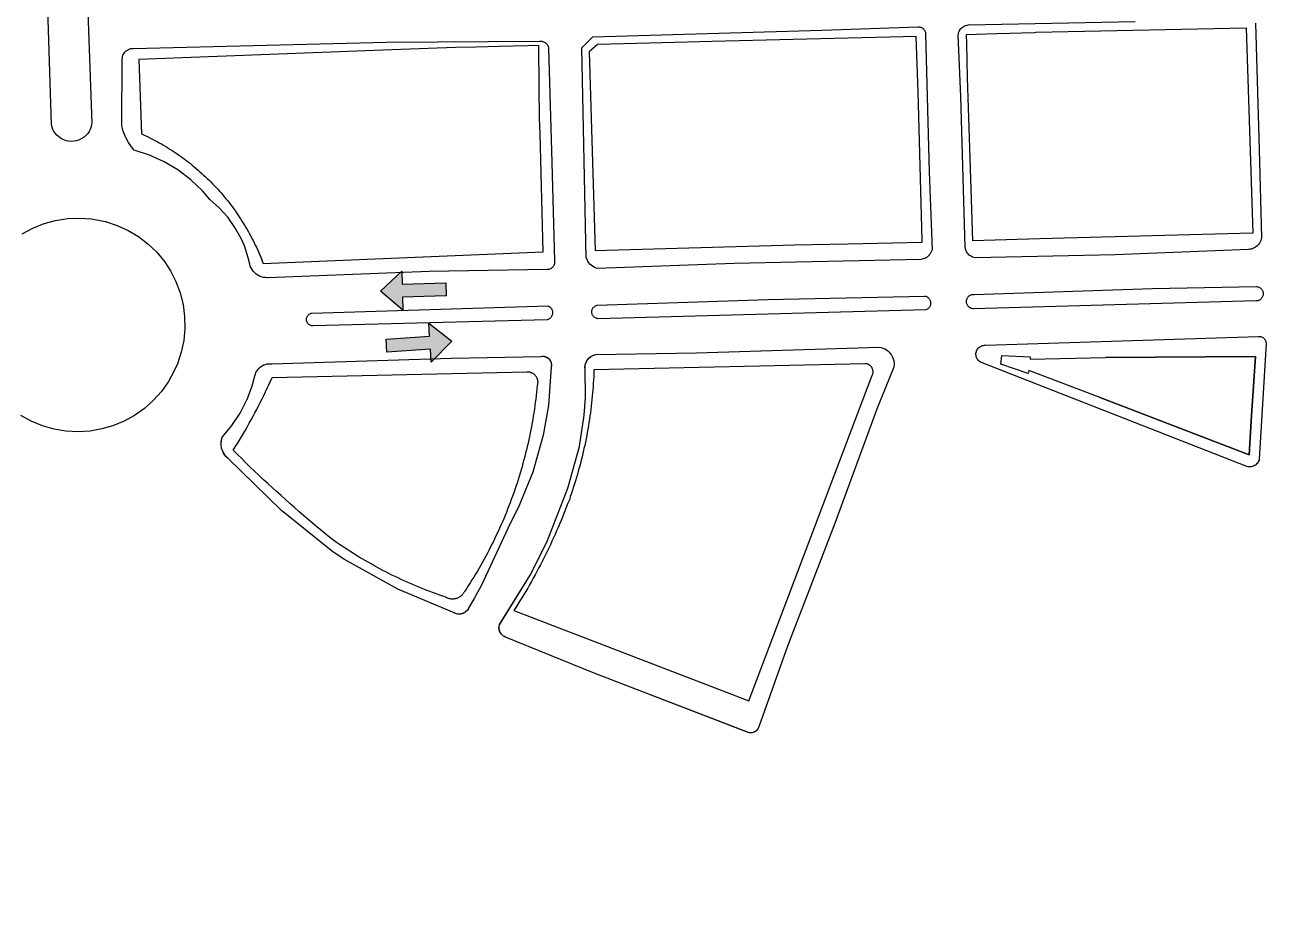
# Model space of a CAD drawing. Header units: metres. Extents: x 668617 to 675126, y 2286318 to 2293677.
# Drawn here: x 673678.4 to 674051.4, y 2290305 to 2290569 of the extents above; entities that cross this region are included whole.
import ezdxf

# ---------------------------------------------------------------- set-up
doc = ezdxf.new("R2010")
doc.units = ezdxf.units.M
doc.header["$MEASUREMENT"] = 0
for name, color, linetype in [('0_SENTIDO-VIAL', 30, 'Continuous'), ('DMTG-BANQUETA', 252, 'Continuous'), ('DMTG-CAMELLON', 252, 'Continuous'), ('DMTG-GLORIETA', 252, 'Continuous'), ('DMTG-MANZANA', 253, 'Continuous'), ('DMTG-TRAZA-BASE', 7, 'Continuous'), ('DMTG_SECCIONES_VIALES', 250, 'Continuous')]:
    doc.layers.add(name, color=color, linetype=linetype)

# ---------------------------------------------------------------- blocks, each defined once
blk = doc.blocks.new('traza_base_proyecto')
at = {"layer": '0_SENTIDO-VIAL'}
for points in [[(2247.9, -2163.55), (2234.84, -2163.95), (2234.96, -2167.87), (2228.25, -2162.19), (2234.6, -2156.11), (2234.72, -2160.03), (2247.78, -2159.63)], [(2229.9, -2176.51), (2242.94, -2175.65), (2242.68, -2171.74), (2249.59, -2177.18), (2243.46, -2183.48), (2243.2, -2179.56), (2230.15, -2180.42)]]:
    blk.add_hatch(color=256, dxfattribs=at).paths.add_polyline_path(points)
for points in [[(2247.9, -2163.55), (2234.84, -2163.95), (2234.96, -2167.87), (2228.25, -2162.19), (2234.6, -2156.11), (2234.72, -2160.03), (2247.78, -2159.63)], [(2229.9, -2176.51), (2242.94, -2175.65), (2242.68, -2171.74), (2249.59, -2177.18), (2243.46, -2183.48), (2243.2, -2179.56), (2230.15, -2180.42)]]:
    blk.add_lwpolyline(points, close=True, dxfattribs=at)
at = {"layer": 'DMTG-BANQUETA', "linetype": 'Continuous', "lineweight": 25}
for points in [[(2490.54, -2081.8, 0), (2491.66, -2119.71, 0), (2492.32, -2146.08, 0), (2492.24, -2146.52, 0), (2492.12, -2146.95, 0), (2491.95, -2147.36, 0), (2491.73, -2147.76, 0), (2491.53, -2148.06, 0), (2491.24, -2148.4, 0), (2490.91, -2148.7, 0), (2490.55, -2148.97, 0), (2490.16, -2149.2, 0), (2489.75, -2149.38, 0), (2489.32, -2149.51, 0), (2488.89, -2149.6, 0), (2488.45, -2149.63, 0), (2448.47, -2151.24, 0), (2406.5, -2152.1, 0), (2406.12, -2152.02, 0), (2405.74, -2151.91, 0), (2405.4, -2151.75, 0), (2405.06, -2151.56, 0), (2404.75, -2151.33, 0), (2404.64, -2151.23, 0), (2404.37, -2150.95, 0), (2404.13, -2150.65, 0), (2403.93, -2150.32, 0), (2403.76, -2149.97, 0), (2403.64, -2149.6, 0), (2403.56, -2149.22, 0), (2403.54, -2149.08, 0), (2402.18, -2103.79, 0), (2401.45, -2085.38, 0), (2401.49, -2085.02, 0), (2401.56, -2084.67, 0), (2401.68, -2084.32, 0), (2401.84, -2083.99, 0), (2402.03, -2083.68, 0), (2402.25, -2083.4, 0), (2402.32, -2083.33, 0), (2402.58, -2083.08, 0), (2402.87, -2082.86, 0), (2403.18, -2082.67, 0), (2403.51, -2082.52, 0), (2403.86, -2082.41, 0), (2404.21, -2082.33, 0), (2404.51, -2082.3, 0), (2454.47, -2081.25, 0)], [(2277.27, -2181.67, 0), (2278.12, -2181.97, 0), (2278.58, -2182.35, 0), (2278.8, -2182.49, 0), (2279.32, -2183.34, 0), (2279.49, -2184.22, 0), (2279.4, -2184.92, 0), (2278.55, -2196.39, 0), (2276.98, -2205.29, 0), (2273.87, -2216.41, 0), (2269.51, -2227.11, 0), (2267.15, -2231.8, 0), (2258.4, -2250.53, 0), (2256.45, -2254.08, 0), (2254.62, -2257.22, 0), (2254.3, -2257.82, 0), (2253.65, -2258.42, 0), (2252.99, -2258.78, 0), (2252.31, -2258.98, 0), (2251.32, -2259.01, 0), (2250.66, -2258.8, 0), (2250.34, -2258.65, 0), (2250.27, -2258.62, 0), (2233.4, -2251.53, 0), (2217.4, -2242.58, 0), (2213.91, -2240.3, 0), (2198.53, -2227.91, 0), (2182.42, -2212.24, 0), (2181.71, -2211.55, 0), (2181.03, -2210.48, 0), (2180.6, -2209.28, 0), (2180.44, -2208.19, 0), (2180.52, -2206.88, 0), (2180.79, -2205.96, 0)], [(2341.36, -2293.52, 0), (2340.69, -2294.19, 0), (2339.92, -2294.55, 0), (2339.1, -2294.64, 0), (2338.53, -2294.51, 0), (2292.24, -2276.68, 0), (2265.72, -2265.87, 0), (2265.12, -2265.61, 0), (2264.37, -2264.92, 0), (2263.92, -2264.07, 0), (2263.74, -2263.13, 0), (2263.88, -2262.2, 0), (2273.09, -2247.35, 0), (2278.06, -2237.44, 0), (2284.36, -2221.26, 0), (2287.88, -2208.73, 0), (2289.33, -2199.32, 0), (2289.69, -2194, 0), (2289.56, -2185.5, 0), (2289.52, -2184.81, 0), (2289.65, -2183.99, 0), (2289.95, -2183.21, 0), (2290.5, -2182.41, 0), (2291.15, -2181.83, 0), (2291.91, -2181.41, 0), (2292.7, -2181.18, 0)]]:
    blk.add_polyline3d(points, dxfattribs=at)
for points in [[(2334.27, -2153.88, 0), (2293.2, -2155.31, 0), (2292.71, -2155.15, 0), (2292.24, -2154.94, 0), (2291.79, -2154.68, 0), (2291.38, -2154.37, 0), (2291.38, -2154.36, 0), (2291, -2154.01, 0), (2290.67, -2153.61, 0), (2290.38, -2153.18, 0), (2290.15, -2152.72, 0), (2289.97, -2152.24, 0), (2289.92, -2152.1, 0), (2288.54, -2089.21, 0), (2291.87, -2085.85, 0), (2360.54, -2083.83, 0), (2389.45, -2082.88, 0), (2389.7, -2082.89, 0), (2389.93, -2082.93, 0), (2390.17, -2082.99, 0), (2390.39, -2083.08, 0), (2390.6, -2083.19, 0), (2390.8, -2083.32, 0), (2390.81, -2083.33, 0), (2390.99, -2083.49, 0), (2391.16, -2083.67, 0), (2391.3, -2083.86, 0), (2391.41, -2084.07, 0), (2391.51, -2084.29, 0), (2391.58, -2084.52, 0), (2391.62, -2084.76, 0), (2391.64, -2085, 0), (2391.64, -2085.1, 0), (2392.68, -2126.4, 0), (2393.58, -2149.76, 0), (2393.44, -2150.17, 0), (2393.26, -2150.57, 0), (2393.03, -2150.94, 0), (2392.76, -2151.29, 0), (2392.75, -2151.31, 0), (2392.44, -2151.62, 0), (2392.1, -2151.9, 0), (2391.73, -2152.14, 0), (2391.34, -2152.33, 0), (2390.93, -2152.48, 0), (2390.5, -2152.58, 0), (2390.29, -2152.61, 0)], [(2194.49, -2158.1, 0), (2194.23, -2158.11, 0), (2193.65, -2158.09, 0), (2193.06, -2158.01, 0), (2192.51, -2157.86, 0), (2191.97, -2157.65, 0), (2191.45, -2157.38, 0), (2190.97, -2157.05, 0), (2190.86, -2156.97, 0), (2190.43, -2156.58, 0), (2190.04, -2156.15, 0), (2189.71, -2155.67, 0), (2189.43, -2155.16, 0), (2189.2, -2154.62, 0), (2189.04, -2154.06, 0), (2188.59, -2152.17, 0), (2187.41, -2148.6, 0), (2186.42, -2146.36, 0), (2184.6, -2143.06, 0), (2182.42, -2140, 0), (2179.91, -2137.19, 0), (2177.11, -2134.68, 0), (2174.88, -2132.1, 0), (2171.41, -2128.76, 0), (2171.35, -2128.71, 0), (2167.51, -2125.78, 0), (2163.38, -2123.31, 0), (2158.99, -2121.31, 0), (2154.4, -2119.82, 0), (2153.56, -2118.86, 0), (2152.63, -2117.53, 0), (2151.85, -2116.1, 0), (2151.66, -2115.66, 0), (2151.09, -2114.14, 0), (2150.69, -2112.56, 0), (2150.8, -2092.36, 0), (2150.83, -2092.12, 0), (2150.91, -2091.75, 0), (2151.02, -2091.4, 0), (2151.18, -2091.07, 0), (2151.37, -2090.75, 0), (2151.6, -2090.46, 0), (2151.85, -2090.19, 0), (2152.02, -2090.04, 0), (2152.33, -2089.83, 0), (2152.66, -2089.65, 0), (2153, -2089.51, 0), (2153.35, -2089.4, 0), (2153.72, -2089.34, 0), (2154.09, -2089.32, 0), (2229.99, -2087.49, 0), (2275.93, -2087.21, 0), (2276.04, -2087.2, 0), (2276.31, -2087.2, 0), (2276.58, -2087.22, 0), (2276.84, -2087.28, 0), (2277.1, -2087.36, 0), (2277.35, -2087.47, 0), (2277.58, -2087.61, 0), (2277.79, -2087.77, 0), (2277.91, -2087.88, 0), (2278.1, -2088.08, 0), (2278.25, -2088.3, 0), (2278.39, -2088.54, 0), (2278.49, -2088.79, 0), (2278.57, -2089.04, 0), (2278.62, -2089.31, 0), (2279.59, -2123.55, 0), (2280.4, -2153.05, 0), (2280.42, -2153.21, 0), (2280.43, -2153.45, 0), (2280.41, -2153.7, 0), (2280.37, -2153.95, 0), (2280.3, -2154.19, 0), (2280.2, -2154.42, 0), (2280.06, -2154.63, 0), (2279.93, -2154.84, 0), (2279.76, -2155.02, 0), (2279.6, -2155.16, 0), (2279.4, -2155.3, 0), (2279.19, -2155.43, 0), (2278.96, -2155.52, 0), (2278.72, -2155.6, 0), (2278.47, -2155.64, 0), (2278.22, -2155.65, 0), (2242.86, -2156.29, 0)], [(2489.24, -2214.81, 0), (2488.91, -2214.85, 0), (2488.58, -2214.84, 0), (2488.25, -2214.8, 0), (2488, -2214.74, 0), (2408.06, -2183.4, 0), (2407.81, -2183.23, 0), (2407.58, -2183.03, 0), (2407.37, -2182.8, 0), (2407.19, -2182.56, 0), (2407.04, -2182.3, 0), (2406.9, -2182.02, 0), (2406.82, -2181.73, 0), (2406.77, -2181.43, 0), (2406.73, -2181.13, 0), (2406.75, -2180.82, 0), (2406.8, -2180.52, 0), (2406.88, -2180.23, 0), (2406.94, -2180.05, 0), (2407.07, -2179.77, 0), (2407.23, -2179.52, 0), (2407.42, -2179.28, 0), (2407.63, -2179.06, 0), (2407.87, -2178.87, 0), (2408.13, -2178.7, 0), (2408.4, -2178.57, 0), (2408.69, -2178.47, 0), (2408.98, -2178.4, 0), (2409.29, -2178.36, 0), (2409.59, -2178.36, 0), (2491.43, -2175.74, 0), (2491.66, -2175.73, 0), (2491.9, -2175.75, 0), (2492.13, -2175.79, 0), (2492.35, -2175.86, 0), (2492.57, -2175.95, 0), (2492.77, -2176.07, 0), (2492.94, -2176.19, 0), (2493.11, -2176.35, 0), (2493.27, -2176.52, 0), (2493.4, -2176.71, 0), (2493.52, -2176.92, 0), (2493.61, -2177.14, 0), (2493.67, -2177.36, 0), (2493.71, -2177.6, 0), (2493.73, -2177.8, 0), (2491.69, -2212.54, 0), (2491.6, -2212.86, 0), (2491.47, -2213.17, 0), (2491.31, -2213.46, 0), (2491.12, -2213.73, 0), (2490.89, -2213.98, 0), (2490.65, -2214.2, 0), (2490.47, -2214.33, 0), (2490.19, -2214.5, 0), (2489.88, -2214.64, 0), (2489.57, -2214.75, 0)], [(2279.44, -2183.93, 0), (2279.47, -2184.22, 0), (2279.46, -2184.52, 0), (2279.42, -2184.82, 0), (2279.41, -2184.87, 0), (2278.55, -2196.39, 0), (2276.98, -2205.29, 0), (2273.87, -2216.41, 0), (2269.51, -2227.11, 0), (2267.15, -2231.8, 0), (2258.4, -2250.53, 0), (2256.45, -2254.08, 0), (2254.62, -2257.22, 0), (2254.46, -2257.53, 0), (2254.26, -2257.82, 0), (2254.02, -2258.08, 0), (2253.76, -2258.32, 0), (2253.47, -2258.52, 0), (2253.16, -2258.69, 0), (2252.82, -2258.83, 0), (2252.49, -2258.93, 0), (2252.41, -2258.94, 0), (2252.06, -2258.99, 0), (2251.71, -2259, 0), (2251.35, -2258.97, 0), (2251.01, -2258.91, 0), (2250.66, -2258.8, 0), (2250.34, -2258.65, 0), (2250.27, -2258.62, 0), (2233.4, -2251.53, 0), (2217.4, -2242.58, 0), (2213.91, -2240.3, 0), (2198.53, -2227.91, 0), (2182.42, -2212.24, 0), (2181.96, -2211.79, 0), (2181.55, -2211.29, 0), (2181.2, -2210.74, 0), (2180.92, -2210.16, 0), (2180.7, -2209.55, 0), (2180.55, -2208.92, 0), (2180.49, -2208.52, 0), (2180.46, -2207.87, 0), (2180.5, -2207.22, 0), (2180.61, -2206.58, 0), (2180.79, -2205.96, 0), (2180.85, -2205.81, 0), (2183.7, -2202.41, 0), (2186.16, -2198.71, 0), (2188.18, -2194.75, 0), (2188.23, -2194.65, 0), (2189.77, -2190.49, 0), (2190.59, -2187.52, 0), (2190.71, -2187.03, 0), (2190.9, -2186.56, 0), (2191.13, -2186.11, 0), (2191.41, -2185.69, 0), (2191.74, -2185.31, 0), (2192.11, -2184.96, 0), (2192.52, -2184.66, 0), (2192.78, -2184.49, 0), (2193.25, -2184.27, 0), (2193.73, -2184.1, 0), (2194.22, -2183.98, 0), (2194.72, -2183.92, 0), (2195.23, -2183.91, 0), (2195.68, -2183.96, 0), (2249.42, -2182.21, 0), (2276.37, -2181.7, 0), (2276.66, -2181.67, 0), (2276.96, -2181.67, 0), (2277.26, -2181.7, 0), (2277.55, -2181.77, 0), (2277.83, -2181.87, 0), (2278.1, -2182, 0), (2278.35, -2182.16, 0), (2278.58, -2182.35, 0), (2278.61, -2182.37, 0), (2278.82, -2182.59, 0), (2279, -2182.82, 0), (2279.16, -2183.08, 0), (2279.28, -2183.35, 0), (2279.38, -2183.63, 0)], [(2339.39, -2294.61, 0), (2339.1, -2294.61, 0), (2338.83, -2294.58, 0), (2338.56, -2294.52, 0), (2338.42, -2294.47, 0), (2292.24, -2276.68, 0), (2265.72, -2265.87, 0), (2265.42, -2265.74, 0), (2265.13, -2265.57, 0), (2264.86, -2265.37, 0), (2264.62, -2265.15, 0), (2264.4, -2264.89, 0), (2264.21, -2264.62, 0), (2264.05, -2264.32, 0), (2263.97, -2264.11, 0), (2263.87, -2263.8, 0), (2263.81, -2263.47, 0), (2263.77, -2263.13, 0), (2263.8, -2262.8, 0), (2263.85, -2262.47, 0), (2263.93, -2262.15, 0), (2263.94, -2262.11, 0), (2273.09, -2247.35, 0), (2278.06, -2237.44, 0), (2284.36, -2221.26, 0), (2287.88, -2208.73, 0), (2289.33, -2199.32, 0), (2289.69, -2194, 0), (2289.56, -2185.5, 0), (2289.54, -2185.07, 0), (2289.55, -2184.64, 0), (2289.62, -2184.22, 0), (2289.73, -2183.8, 0), (2289.88, -2183.4, 0), (2290.09, -2183.01, 0), (2290.13, -2182.95, 0), (2290.37, -2182.6, 0), (2290.66, -2182.27, 0), (2290.98, -2181.99, 0), (2291.33, -2181.74, 0), (2291.71, -2181.53, 0), (2292.11, -2181.36, 0), (2292.52, -2181.24, 0), (2292.85, -2181.18, 0), (2322.96, -2180.6, 0), (2377.74, -2178.92, 0), (2378.31, -2179.03, 0), (2378.86, -2179.2, 0), (2379.39, -2179.44, 0), (2379.89, -2179.73, 0), (2380.35, -2180.08, 0), (2380.77, -2180.47, 0), (2381.15, -2180.91, 0), (2381.47, -2181.39, 0), (2381.74, -2181.9, 0), (2381.95, -2182.44, 0), (2382.1, -2183, 0), (2382.18, -2183.58, 0), (2382.19, -2184.16, 0), (2382.15, -2184.73, 0), (2382.13, -2184.9, 0), (2377.12, -2197.19, 0), (2364.49, -2231.49, 0), (2350.24, -2268.6, 0), (2341.71, -2292.51, 0), (2341.66, -2292.78, 0), (2341.57, -2293.05, 0), (2341.45, -2293.3, 0), (2341.3, -2293.54, 0), (2341.13, -2293.76, 0), (2340.93, -2293.96, 0), (2340.71, -2294.14, 0), (2340.48, -2294.29, 0), (2340.47, -2294.3, 0), (2340.21, -2294.42, 0), (2339.95, -2294.51, 0), (2339.67, -2294.58, 0)]]:
    blk.add_polyline3d(points, close=True, dxfattribs=at)
at = {"layer": 'DMTG-CAMELLON', "linetype": 'Continuous', "lineweight": 25}
blk.add_polyline3d([(2140.08, -2067.3, 0), (2141.73, -2111.72, 0), (2141.62, -2112.41, 0), (2141.43, -2113.07, 0), (2141.18, -2113.71, 0), (2140.85, -2114.31, 0), (2140.45, -2114.88, 0), (2140, -2115.4, 0), (2139.48, -2115.86, 0), (2138.93, -2116.26, 0), (2138.32, -2116.6, 0), (2137.69, -2116.87, 0), (2137.03, -2117.06, 0), (2136.84, -2117.1, 0), (2136.16, -2117.2, 0), (2135.47, -2117.23, 0), (2134.79, -2117.17, 0), (2134.11, -2117.04, 0), (2133.45, -2116.83, 0), (2132.82, -2116.55, 0), (2132.22, -2116.21, 0), (2131.67, -2115.79, 0), (2131.17, -2115.32, 0), (2130.72, -2114.8, 0), (2130.34, -2114.23, 0), (2130.02, -2113.62, 0), (2129.77, -2112.97, 0), (2129.59, -2112.31, 0), (2129.57, -2112.2, 0), (2126.63, -2017.58, 0)], dxfattribs=at)
for points in [[(2490.78, -2165.09, 0), (2406, -2167.43, 0), (2405.76, -2167.41, 0), (2405.52, -2167.37, 0), (2405.29, -2167.3, 0), (2405.07, -2167.2, 0), (2404.85, -2167.08, 0), (2404.66, -2166.93, 0), (2404.48, -2166.77, 0), (2404.32, -2166.58, 0), (2404.18, -2166.38, 0), (2404.07, -2166.17, 0), (2403.98, -2165.94, 0), (2403.92, -2165.71, 0), (2403.88, -2165.47, 0), (2403.87, -2165.22, 0), (2403.89, -2164.98, 0), (2403.92, -2164.84, 0), (2403.98, -2164.6, 0), (2404.06, -2164.37, 0), (2404.18, -2164.16, 0), (2404.31, -2163.96, 0), (2404.47, -2163.77, 0), (2404.65, -2163.6, 0), (2404.84, -2163.46, 0), (2405.05, -2163.33, 0), (2405.27, -2163.24, 0), (2405.5, -2163.16, 0), (2405.74, -2163.12, 0), (2405.99, -2163.1, 0), (2406.23, -2163.1, 0), (2459.69, -2161.36, 0), (2490.89, -2160.77, 0), (2491.1, -2160.8, 0), (2491.33, -2160.86, 0), (2491.56, -2160.95, 0), (2491.78, -2161.06, 0), (2491.98, -2161.19, 0), (2492.16, -2161.35, 0), (2492.33, -2161.53, 0), (2492.48, -2161.72, 0), (2492.6, -2161.93, 0), (2492.7, -2162.16, 0), (2492.77, -2162.39, 0), (2492.82, -2162.63, 0), (2492.84, -2162.87, 0), (2492.83, -2163.06, 0), (2492.81, -2163.3, 0), (2492.75, -2163.54, 0), (2492.67, -2163.77, 0), (2492.56, -2163.99, 0), (2492.43, -2164.19, 0), (2492.28, -2164.38, 0), (2492.1, -2164.55, 0), (2491.91, -2164.7, 0), (2491.71, -2164.83, 0), (2491.49, -2164.93, 0), (2491.26, -2165.01, 0), (2491.02, -2165.07, 0)], [(2208.04, -2172.59, 0), (2207.95, -2172.59, 0), (2207.73, -2172.58, 0), (2207.52, -2172.53, 0), (2207.31, -2172.47, 0), (2207.11, -2172.38, 0), (2206.92, -2172.27, 0), (2206.74, -2172.13, 0), (2206.58, -2171.98, 0), (2206.44, -2171.81, 0), (2206.32, -2171.63, 0), (2206.22, -2171.44, 0), (2206.14, -2171.23, 0), (2206.08, -2171.02, 0), (2206.05, -2170.8, 0), (2206.05, -2170.73, 0), (2206.05, -2170.51, 0), (2206.08, -2170.29, 0), (2206.13, -2170.08, 0), (2206.2, -2169.87, 0), (2206.3, -2169.67, 0), (2206.42, -2169.49, 0), (2206.55, -2169.32, 0), (2206.71, -2169.16, 0), (2206.88, -2169.03, 0), (2207.07, -2168.91, 0), (2207.27, -2168.82, 0), (2207.48, -2168.75, 0), (2207.69, -2168.7, 0), (2278.49, -2166.58, 0), (2278.52, -2166.6, 0), (2278.75, -2166.71, 0), (2278.96, -2166.85, 0), (2279.14, -2167.01, 0), (2279.31, -2167.19, 0), (2279.46, -2167.39, 0), (2279.58, -2167.6, 0), (2279.68, -2167.82, 0), (2279.75, -2168.06, 0), (2279.8, -2168.3, 0), (2279.82, -2168.54, 0), (2279.81, -2168.79, 0), (2279.78, -2169.03, 0), (2279.71, -2169.27, 0), (2279.63, -2169.48, 0), (2279.52, -2169.7, 0), (2279.38, -2169.91, 0), (2279.23, -2170.1, 0), (2279.05, -2170.26, 0), (2278.85, -2170.41, 0), (2278.64, -2170.54, 0), (2278.42, -2170.64, 0), (2278.18, -2170.71, 0)], [(2391.64, -2167.77, 0), (2293.51, -2170.4, 0), (2293.27, -2170.38, 0), (2293.06, -2170.33, 0), (2292.84, -2170.26, 0), (2292.64, -2170.17, 0), (2292.44, -2170.05, 0), (2292.26, -2169.91, 0), (2292.1, -2169.75, 0), (2291.94, -2169.58, 0), (2291.83, -2169.39, 0), (2291.73, -2169.19, 0), (2291.65, -2168.97, 0), (2291.59, -2168.75, 0), (2291.56, -2168.53, 0), (2291.56, -2168.3, 0), (2291.56, -2168.12, 0), (2291.61, -2167.9, 0), (2291.68, -2167.68, 0), (2291.77, -2167.47, 0), (2291.88, -2167.27, 0), (2292.01, -2167.09, 0), (2292.17, -2166.92, 0), (2292.34, -2166.77, 0), (2292.53, -2166.64, 0), (2292.73, -2166.54, 0), (2292.94, -2166.45, 0), (2293.16, -2166.39, 0), (2344.34, -2164.63, 0), (2391.29, -2163.6, 0), (2391.45, -2163.63, 0), (2391.68, -2163.69, 0), (2391.91, -2163.78, 0), (2392.12, -2163.89, 0), (2392.32, -2164.02, 0), (2392.5, -2164.18, 0), (2392.66, -2164.35, 0), (2392.81, -2164.54, 0), (2392.93, -2164.75, 0), (2393.03, -2164.97, 0), (2393.1, -2165.2, 0), (2393.15, -2165.43, 0), (2393.16, -2165.67, 0), (2393.16, -2165.82, 0), (2393.14, -2166.06, 0), (2393.09, -2166.3, 0), (2393.01, -2166.52, 0), (2392.91, -2166.74, 0), (2392.78, -2166.94, 0), (2392.64, -2167.13, 0), (2392.47, -2167.3, 0), (2392.28, -2167.45, 0), (2392.08, -2167.58, 0), (2391.87, -2167.69, 0)]]:
    blk.add_polyline3d(points, close=True, dxfattribs=at)
at = {"layer": 'DMTG-GLORIETA', "linetype": 'Continuous', "lineweight": 25}
blk.add_polyline3d([(2120.8, -2144.92, 0), (2123.99, -2143.21, 0), (2127.35, -2141.88, 0), (2130.83, -2140.93, 0), (2134.4, -2140.38, 0), (2138.02, -2140.22, 0), (2141.63, -2140.48, 0), (2145.18, -2141.14, 0), (2145.82, -2141.3, 0), (2149.26, -2142.42, 0), (2152.55, -2143.92, 0), (2155.65, -2145.78, 0), (2158.52, -2147.97, 0), (2161.13, -2150.48, 0), (2163.45, -2153.25, 0), (2165.27, -2156.01, 0), (2166.9, -2159.23, 0), (2168.16, -2162.62, 0), (2169.03, -2166.13, 0), (2169.5, -2169.72, 0), (2169.56, -2173.33, 0), (2169.22, -2176.93, 0), (2168.48, -2180.47, 0), (2167.35, -2183.9, 0), (2166.4, -2186.07, 0), (2164.65, -2189.24, 0), (2162.56, -2192.19, 0), (2160.15, -2194.88, 0), (2157.46, -2197.29, 0), (2154.51, -2199.39, 0), (2151.35, -2201.14, 0), (2148.01, -2202.52, 0), (2144.72, -2203.48, 0), (2141.16, -2204.1, 0), (2137.55, -2204.32, 0), (2133.94, -2204.13, 0), (2130.37, -2203.53, 0), (2126.89, -2202.54, 0), (2123.54, -2201.17, 0), (2120.37, -2199.43, 0)], dxfattribs=at)
at = {"layer": 'DMTG-MANZANA', "linetype": 'Continuous', "lineweight": 25}
for points in [[(2404.21, -2098.14, 0), (2404.21, -2097.96, 0), (2403.98, -2087.96, 0), (2403.94, -2085.13, 0), (2412.97, -2084.86, 0), (2424.28, -2084.53, 0), (2424.67, -2084.52, 0), (2487.78, -2083.17, 0), (2489.75, -2144.71, 0), (2425.81, -2146.46, 0), (2405.81, -2147.01, 0), (2404.9, -2119.13, 0)], [(2404.21, -2098.14, 0), (2404.21, -2097.96, 0), (2403.98, -2087.96, 0), (2403.94, -2085.13, 0), (2412.97, -2084.86, 0), (2424.28, -2084.53, 0), (2424.67, -2084.52, 0), (2487.78, -2083.17, 0), (2489.75, -2144.71, 0), (2425.81, -2146.46, 0), (2405.81, -2147.01, 0), (2404.9, -2119.13, 0)], [(2193.05, -2153.84, 0), (2277.02, -2150.36, 0), (2276.05, -2114.97, 0), (2275.92, -2110.2, 0), (2275.84, -2101.14, 0), (2275.83, -2100.81, 0), (2275.67, -2088.61, 0), (2275.64, -2088.46, 0), (2272.35, -2088.57, 0), (2263.67, -2088.78, 0), (2256.88, -2088.94, 0), (2250.75, -2089.09, 0), (2231.59, -2089.8, 0), (2155.76, -2092.62, 0), (2156.54, -2114.93, 0), (2157.22, -2115.25, 0), (2157.9, -2115.57, 0), (2158.57, -2115.89, 0), (2159.24, -2116.23, 0), (2159.91, -2116.57, 0), (2160.58, -2116.92, 0), (2161.24, -2117.27, 0), (2161.89, -2117.63, 0), (2162.55, -2118, 0), (2163.19, -2118.38, 0), (2163.84, -2118.77, 0), (2164.48, -2119.15, 0), (2165.12, -2119.55, 0), (2165.75, -2119.96, 0), (2166.38, -2120.37, 0), (2167, -2120.79, 0), (2167.62, -2121.21, 0), (2168.23, -2121.64, 0), (2168.84, -2122.08, 0), (2169.44, -2122.52, 0), (2170.04, -2122.98, 0), (2170.64, -2123.43, 0), (2171.23, -2123.9, 0), (2171.81, -2124.37, 0), (2172.39, -2124.84, 0), (2172.97, -2125.32, 0), (2173.53, -2125.81, 0), (2174.1, -2126.31, 0), (2174.66, -2126.81, 0), (2175.21, -2127.31, 0), (2175.76, -2127.83, 0), (2176.3, -2128.35, 0), (2176.84, -2128.87, 0), (2177.37, -2129.4, 0), (2177.89, -2129.94, 0), (2178.41, -2130.48, 0), (2178.93, -2131.02, 0), (2179.43, -2131.58, 0), (2179.93, -2132.13, 0), (2180.43, -2132.7, 0), (2180.92, -2133.27, 0), (2181.4, -2133.84, 0), (2181.88, -2134.42, 0), (2182.35, -2135, 0), (2182.81, -2135.59, 0), (2183.27, -2136.19, 0), (2183.72, -2136.79, 0), (2184.17, -2137.39, 0), (2184.61, -2138, 0), (2185.04, -2138.61, 0), (2185.47, -2139.23, 0), (2185.88, -2139.85, 0), (2186.29, -2140.48, 0), (2186.7, -2141.11, 0), (2187.1, -2141.75, 0), (2187.49, -2142.39, 0), (2187.88, -2143.03, 0), (2188.25, -2143.68, 0), (2188.62, -2144.33, 0), (2188.99, -2144.99, 0), (2189.34, -2145.65, 0), (2189.69, -2146.31, 0), (2190.03, -2146.98, 0), (2190.37, -2147.65, 0), (2190.7, -2148.32, 0), (2191.02, -2149, 0), (2191.33, -2149.68, 0), (2191.64, -2150.37, 0), (2191.93, -2151.06, 0), (2192.23, -2151.75, 0), (2192.51, -2152.44, 0), (2192.78, -2153.14, 0)], [(2193.05, -2153.84, 0), (2277.02, -2150.36, 0), (2276.05, -2114.97, 0), (2275.92, -2110.2, 0), (2275.84, -2101.14, 0), (2275.83, -2100.81, 0), (2275.67, -2088.61, 0), (2275.64, -2088.46, 0), (2272.35, -2088.57, 0), (2263.67, -2088.78, 0), (2256.88, -2088.94, 0), (2250.75, -2089.09, 0), (2231.59, -2089.8, 0), (2155.76, -2092.62, 0), (2156.54, -2114.93, 0), (2157.22, -2115.25, 0), (2157.9, -2115.57, 0), (2158.57, -2115.89, 0), (2159.24, -2116.23, 0), (2159.91, -2116.57, 0), (2160.58, -2116.92, 0), (2161.24, -2117.27, 0), (2161.89, -2117.63, 0), (2162.55, -2118, 0), (2163.19, -2118.38, 0), (2163.84, -2118.77, 0), (2164.48, -2119.15, 0), (2165.12, -2119.55, 0), (2165.75, -2119.96, 0), (2166.38, -2120.37, 0), (2167, -2120.79, 0), (2167.62, -2121.21, 0), (2168.23, -2121.64, 0), (2168.84, -2122.08, 0), (2169.44, -2122.52, 0), (2170.04, -2122.98, 0), (2170.64, -2123.43, 0), (2171.23, -2123.9, 0), (2171.81, -2124.37, 0), (2172.39, -2124.84, 0), (2172.97, -2125.32, 0), (2173.53, -2125.81, 0), (2174.1, -2126.31, 0), (2174.66, -2126.81, 0), (2175.21, -2127.31, 0), (2175.76, -2127.83, 0), (2176.3, -2128.35, 0), (2176.84, -2128.87, 0), (2177.37, -2129.4, 0), (2177.89, -2129.94, 0), (2178.41, -2130.48, 0), (2178.93, -2131.02, 0), (2179.43, -2131.58, 0), (2179.93, -2132.13, 0), (2180.43, -2132.7, 0), (2180.92, -2133.27, 0), (2181.4, -2133.84, 0), (2181.88, -2134.42, 0), (2182.35, -2135, 0), (2182.81, -2135.59, 0), (2183.27, -2136.19, 0), (2183.72, -2136.79, 0), (2184.17, -2137.39, 0), (2184.61, -2138, 0), (2185.04, -2138.61, 0), (2185.47, -2139.23, 0), (2185.88, -2139.85, 0), (2186.29, -2140.48, 0), (2186.7, -2141.11, 0), (2187.1, -2141.75, 0), (2187.49, -2142.39, 0), (2187.88, -2143.03, 0), (2188.25, -2143.68, 0), (2188.62, -2144.33, 0), (2188.99, -2144.99, 0), (2189.34, -2145.65, 0), (2189.69, -2146.31, 0), (2190.03, -2146.98, 0), (2190.37, -2147.65, 0), (2190.7, -2148.32, 0), (2191.02, -2149, 0), (2191.33, -2149.68, 0), (2191.64, -2150.37, 0), (2191.93, -2151.06, 0), (2192.23, -2151.75, 0), (2192.51, -2152.44, 0), (2192.78, -2153.14, 0)], [(2368.34, -2147.91, 0), (2390.64, -2147.44, 0), (2390.63, -2146.86, 0), (2389.41, -2102.38, 0), (2388.84, -2085.76, 0), (2384.88, -2085.86, 0), (2351.91, -2086.71, 0), (2327.66, -2087.32, 0), (2312.78, -2087.69, 0), (2293.24, -2088.19, 0), (2290.78, -2090.39, 0), (2292.58, -2149.97, 0), (2352.34, -2148.25, 0)], [(2368.34, -2147.91, 0), (2390.64, -2147.44, 0), (2390.63, -2146.86, 0), (2389.41, -2102.38, 0), (2388.84, -2085.76, 0), (2384.88, -2085.86, 0), (2351.91, -2086.71, 0), (2327.66, -2087.32, 0), (2312.78, -2087.69, 0), (2293.24, -2088.19, 0), (2290.78, -2090.39, 0), (2292.58, -2149.97, 0), (2352.34, -2148.25, 0)], [(2422.41, -2186.79, 0), (2414.16, -2184.08, 0), (2414.54, -2181.44, 0), (2422.99, -2181.87, 0), (2423.01, -2182.56, 0), (2445.56, -2182.03, 0), (2490.51, -2181.7, 0), (2490.05, -2189.13, 0), (2489.4, -2199.4, 0), (2488.66, -2211.27, 0), (2443.68, -2193.97, 0), (2422.6, -2185.93, 0)], [(2422.41, -2186.79, 0), (2414.16, -2184.08, 0), (2414.54, -2181.44, 0), (2422.99, -2181.87, 0), (2423.01, -2182.56, 0), (2445.56, -2182.03, 0), (2490.51, -2181.7, 0), (2490.05, -2189.13, 0), (2489.4, -2199.4, 0), (2488.66, -2211.27, 0), (2443.68, -2193.97, 0), (2422.6, -2185.93, 0)], [(2373.42, -2183.89, 0), (2292.23, -2185.73, 0), (2292.18, -2186.72, 0), (2292.14, -2187.72, 0), (2292.09, -2188.71, 0), (2292.03, -2189.7, 0), (2291.96, -2190.69, 0), (2291.89, -2191.69, 0), (2291.81, -2192.68, 0), (2291.72, -2193.67, 0), (2291.62, -2194.66, 0), (2291.52, -2195.65, 0), (2291.4, -2196.63, 0), (2291.28, -2197.62, 0), (2291.16, -2198.61, 0), (2291.02, -2199.59, 0), (2290.88, -2200.57, 0), (2290.72, -2201.56, 0), (2290.56, -2202.54, 0), (2290.4, -2203.52, 0), (2290.22, -2204.5, 0), (2290.04, -2205.48, 0), (2289.85, -2206.45, 0), (2289.65, -2207.42, 0), (2289.45, -2208.4, 0), (2289.23, -2209.37, 0), (2289.01, -2210.34, 0), (2288.78, -2211.31, 0), (2288.55, -2212.27, 0), (2288.3, -2213.23, 0), (2288.05, -2214.2, 0), (2287.79, -2215.16, 0), (2287.53, -2216.11, 0), (2287.25, -2217.07, 0), (2286.97, -2218.02, 0), (2286.68, -2218.98, 0), (2286.39, -2219.92, 0), (2286.08, -2220.87, 0), (2285.77, -2221.82, 0), (2285.45, -2222.76, 0), (2285.13, -2223.7, 0), (2284.98, -2224.54, 0), (2284.4, -2225.69, 0), (2284.01, -2226.75, 0), (2283.6, -2227.8, 0), (2283.19, -2228.86, 0), (2282.77, -2229.91, 0), (2282.35, -2230.95, 0), (2281.92, -2232, 0), (2281.48, -2233.04, 0), (2281.03, -2234.07, 0), (2280.57, -2235.11, 0), (2280.11, -2236.14, 0), (2279.64, -2237.17, 0), (2279.17, -2238.19, 0), (2278.69, -2239.21, 0), (2278.2, -2240.23, 0), (2277.7, -2241.24, 0), (2277.2, -2242.25, 0), (2276.69, -2243.26, 0), (2276.17, -2244.27, 0), (2275.64, -2245.27, 0), (2275.11, -2246.26, 0), (2274.57, -2247.26, 0), (2274.03, -2248.25, 0), (2273.48, -2249.23, 0), (2272.92, -2250.21, 0), (2272.35, -2251.19, 0), (2271.78, -2252.17, 0), (2271.21, -2253.13, 0), (2270.62, -2254.1, 0), (2270.03, -2255.06, 0), (2269.43, -2256.02, 0), (2268.82, -2256.97, 0), (2268.21, -2257.92, 0), (2338.66, -2284.97, 0), (2375.51, -2187.6, 0), (2375.58, -2187.48, 0), (2375.65, -2187.36, 0), (2375.71, -2187.23, 0), (2375.76, -2187.1, 0), (2375.8, -2186.96, 0), (2375.83, -2186.83, 0), (2375.86, -2186.69, 0), (2375.88, -2186.55, 0), (2375.89, -2186.41, 0), (2375.89, -2186.27, 0), (2375.88, -2186.12, 0), (2375.86, -2185.98, 0), (2375.84, -2185.84, 0), (2375.81, -2185.71, 0), (2375.77, -2185.57, 0), (2375.72, -2185.44, 0), (2375.67, -2185.31, 0), (2375.61, -2185.18, 0), (2375.54, -2185.06, 0), (2375.46, -2184.94, 0), (2375.38, -2184.83, 0), (2375.29, -2184.72, 0), (2375.19, -2184.61, 0), (2375.09, -2184.52, 0), (2374.99, -2184.42, 0), (2374.87, -2184.34, 0), (2374.75, -2184.26, 0), (2374.63, -2184.19, 0), (2374.51, -2184.12, 0), (2374.38, -2184.07, 0), (2374.25, -2184.02, 0), (2374.11, -2183.98, 0), (2373.98, -2183.94, 0), (2373.84, -2183.92, 0), (2373.7, -2183.9, 0), (2373.56, -2183.89, 0)], [(2373.42, -2183.89, 0), (2292.23, -2185.73, 0), (2292.18, -2186.72, 0), (2292.14, -2187.72, 0), (2292.09, -2188.71, 0), (2292.03, -2189.7, 0), (2291.96, -2190.69, 0), (2291.89, -2191.69, 0), (2291.81, -2192.68, 0), (2291.72, -2193.67, 0), (2291.62, -2194.66, 0), (2291.52, -2195.65, 0), (2291.4, -2196.63, 0), (2291.28, -2197.62, 0), (2291.16, -2198.61, 0), (2291.02, -2199.59, 0), (2290.88, -2200.57, 0), (2290.72, -2201.56, 0), (2290.56, -2202.54, 0), (2290.4, -2203.52, 0), (2290.22, -2204.5, 0), (2290.04, -2205.48, 0), (2289.85, -2206.45, 0), (2289.65, -2207.42, 0), (2289.45, -2208.4, 0), (2289.23, -2209.37, 0), (2289.01, -2210.34, 0), (2288.78, -2211.31, 0), (2288.55, -2212.27, 0), (2288.3, -2213.23, 0), (2288.05, -2214.2, 0), (2287.79, -2215.16, 0), (2287.53, -2216.11, 0), (2287.25, -2217.07, 0), (2286.97, -2218.02, 0), (2286.68, -2218.98, 0), (2286.39, -2219.92, 0), (2286.08, -2220.87, 0), (2285.77, -2221.82, 0), (2285.45, -2222.76, 0), (2285.13, -2223.7, 0), (2284.98, -2224.54, 0), (2284.4, -2225.69, 0), (2284.01, -2226.75, 0), (2283.6, -2227.8, 0), (2283.19, -2228.86, 0), (2282.77, -2229.91, 0), (2282.35, -2230.95, 0), (2281.92, -2232, 0), (2281.48, -2233.04, 0), (2281.03, -2234.07, 0), (2280.57, -2235.11, 0), (2280.11, -2236.14, 0), (2279.64, -2237.17, 0), (2279.17, -2238.19, 0), (2278.69, -2239.21, 0), (2278.2, -2240.23, 0), (2277.7, -2241.24, 0), (2277.2, -2242.25, 0), (2276.69, -2243.26, 0), (2276.17, -2244.27, 0), (2275.64, -2245.27, 0), (2275.11, -2246.26, 0), (2274.57, -2247.26, 0), (2274.03, -2248.25, 0), (2273.48, -2249.23, 0), (2272.92, -2250.21, 0), (2272.35, -2251.19, 0), (2271.78, -2252.17, 0), (2271.21, -2253.13, 0), (2270.62, -2254.1, 0), (2270.03, -2255.06, 0), (2269.43, -2256.02, 0), (2268.82, -2256.97, 0), (2268.21, -2257.92, 0), (2338.66, -2284.97, 0), (2375.51, -2187.6, 0), (2375.58, -2187.48, 0), (2375.65, -2187.36, 0), (2375.71, -2187.23, 0), (2375.76, -2187.1, 0), (2375.8, -2186.96, 0), (2375.83, -2186.83, 0), (2375.86, -2186.69, 0), (2375.88, -2186.55, 0), (2375.89, -2186.41, 0), (2375.89, -2186.27, 0), (2375.88, -2186.12, 0), (2375.86, -2185.98, 0), (2375.84, -2185.84, 0), (2375.81, -2185.71, 0), (2375.77, -2185.57, 0), (2375.72, -2185.44, 0), (2375.67, -2185.31, 0), (2375.61, -2185.18, 0), (2375.54, -2185.06, 0), (2375.46, -2184.94, 0), (2375.38, -2184.83, 0), (2375.29, -2184.72, 0), (2375.19, -2184.61, 0), (2375.09, -2184.52, 0), (2374.99, -2184.42, 0), (2374.87, -2184.34, 0), (2374.75, -2184.26, 0), (2374.63, -2184.19, 0), (2374.51, -2184.12, 0), (2374.38, -2184.07, 0), (2374.25, -2184.02, 0), (2374.11, -2183.98, 0), (2373.98, -2183.94, 0), (2373.84, -2183.92, 0), (2373.7, -2183.9, 0), (2373.56, -2183.89, 0)], [(2195.73, -2188.04, 0), (2272.07, -2186.3, 0), (2272.23, -2186.29, 0), (2272.39, -2186.3, 0), (2272.54, -2186.31, 0), (2272.7, -2186.33, 0), (2272.86, -2186.36, 0), (2273.01, -2186.4, 0), (2273.17, -2186.44, 0), (2273.32, -2186.49, 0), (2273.47, -2186.55, 0), (2273.61, -2186.62, 0), (2273.75, -2186.69, 0), (2273.89, -2186.77, 0), (2274.02, -2186.86, 0), (2274.15, -2186.95, 0), (2274.27, -2187.05, 0), (2274.39, -2187.16, 0), (2274.5, -2187.27, 0), (2274.61, -2187.39, 0), (2274.71, -2187.52, 0), (2274.8, -2187.65, 0), (2274.89, -2187.78, 0), (2274.97, -2187.92, 0), (2275.04, -2188.06, 0), (2275.11, -2188.2, 0), (2275.17, -2188.35, 0), (2275.22, -2188.5, 0), (2275.26, -2188.66, 0), (2275.3, -2188.81, 0), (2275.32, -2188.97, 0), (2275.34, -2189.13, 0), (2275.35, -2189.29, 0), (2275.36, -2189.45, 0), (2275.35, -2189.61, 0), (2275.34, -2189.77, 0), (2275.31, -2189.92, 0), (2275.28, -2190.08, 0), (2275.25, -2190.23, 0), (2275.2, -2190.39, 0), (2275.1, -2191.42, 0), (2275, -2192.45, 0), (2274.88, -2193.48, 0), (2274.76, -2194.5, 0), (2274.63, -2195.53, 0), (2274.49, -2196.56, 0), (2274.35, -2197.58, 0), (2274.19, -2198.61, 0), (2274.03, -2199.63, 0), (2273.86, -2200.65, 0), (2273.68, -2201.67, 0), (2273.5, -2202.69, 0), (2273.3, -2203.71, 0), (2273.1, -2204.72, 0), (2272.9, -2205.74, 0), (2272.68, -2206.75, 0), (2272.45, -2207.76, 0), (2272.22, -2208.77, 0), (2271.98, -2209.77, 0), (2271.73, -2210.78, 0), (2271.48, -2211.78, 0), (2271.21, -2212.78, 0), (2270.94, -2213.78, 0), (2270.66, -2214.78, 0), (2270.38, -2215.77, 0), (2270.08, -2216.77, 0), (2269.78, -2217.76, 0), (2269.47, -2218.75, 0), (2269.15, -2219.73, 0), (2268.83, -2220.71, 0), (2268.5, -2221.69, 0), (2268.16, -2222.67, 0), (2267.81, -2223.65, 0), (2267.45, -2224.62, 0), (2267.09, -2225.59, 0), (2266.72, -2226.56, 0), (2266.34, -2227.52, 0), (2265.96, -2228.48, 0), (2265.56, -2229.44, 0), (2265.16, -2230.39, 0), (2264.76, -2231.35, 0), (2264.34, -2232.29, 0), (2263.92, -2233.24, 0), (2263.49, -2234.18, 0), (2263.05, -2235.12, 0), (2262.61, -2236.06, 0), (2262.16, -2236.99, 0), (2261.7, -2237.92, 0), (2261.24, -2238.84, 0), (2260.76, -2239.76, 0), (2260.28, -2240.68, 0), (2259.79, -2241.59, 0), (2259.3, -2242.5, 0), (2258.8, -2243.41, 0), (2258.29, -2244.31, 0), (2257.78, -2245.21, 0), (2257.26, -2246.1, 0), (2256.73, -2246.99, 0), (2256.19, -2247.88, 0), (2255.65, -2248.76, 0), (2255.1, -2249.64, 0), (2254.54, -2250.51, 0), (2253.98, -2251.38, 0), (2253.41, -2252.25, 0), (2253.33, -2252.4, 0), (2253.24, -2252.56, 0), (2253.14, -2252.71, 0), (2253.04, -2252.86, 0), (2252.93, -2253, 0), (2252.81, -2253.13, 0), (2252.69, -2253.27, 0), (2252.56, -2253.39, 0), (2252.43, -2253.51, 0), (2252.29, -2253.63, 0), (2252.15, -2253.73, 0), (2252, -2253.84, 0), (2251.85, -2253.93, 0), (2251.69, -2254.02, 0), (2251.53, -2254.1, 0), (2251.37, -2254.17, 0), (2251.2, -2254.24, 0), (2251.03, -2254.3, 0), (2250.86, -2254.35, 0), (2250.69, -2254.39, 0), (2250.51, -2254.43, 0), (2250.34, -2254.46, 0), (2250.16, -2254.48, 0), (2249.98, -2254.49, 0), (2249.8, -2254.5, 0), (2249.62, -2254.49, 0), (2249.44, -2254.48, 0), (2249.26, -2254.46, 0), (2249.09, -2254.43, 0), (2248.91, -2254.4, 0), (2248.74, -2254.35, 0), (2248.57, -2254.3, 0), (2248.4, -2254.25, 0), (2248.23, -2254.18, 0), (2248.07, -2254.11, 0), (2247.91, -2254.03, 0), (2247.75, -2253.94, 0), (2247.6, -2253.85, 0), (2246.64, -2253.52, 0), (2245.68, -2253.18, 0), (2244.72, -2252.84, 0), (2243.77, -2252.49, 0), (2242.82, -2252.13, 0), (2241.88, -2251.77, 0), (2240.93, -2251.4, 0), (2239.99, -2251.02, 0), (2239.05, -2250.63, 0), (2238.12, -2250.23, 0), (2237.19, -2249.83, 0), (2236.26, -2249.42, 0), (2235.33, -2249.01, 0), (2234.41, -2248.58, 0), (2233.49, -2248.15, 0), (2232.58, -2247.72, 0), (2231.66, -2247.27, 0), (2230.76, -2246.82, 0), (2229.85, -2246.36, 0), (2228.95, -2245.89, 0), (2228.05, -2245.42, 0), (2227.16, -2244.94, 0), (2226.27, -2244.45, 0), (2225.38, -2243.96, 0), (2224.5, -2243.46, 0), (2223.62, -2242.95, 0), (2222.75, -2242.44, 0), (2221.88, -2241.92, 0), (2221.01, -2241.39, 0), (2220.15, -2240.85, 0), (2219.29, -2240.31, 0), (2218.44, -2239.76, 0), (2217.59, -2239.21, 0), (2216.74, -2238.65, 0), (2215.9, -2238.08, 0), (2215.06, -2237.5, 0), (2214.23, -2236.92, 0), (2213.41, -2236.33, 0), (2212.01, -2235.2, 0), (2210.63, -2234.05, 0), (2209.25, -2232.9, 0), (2207.87, -2231.74, 0), (2206.5, -2230.58, 0), (2205.14, -2229.41, 0), (2203.78, -2228.23, 0), (2202.42, -2227.05, 0), (2201.08, -2225.86, 0), (2199.73, -2224.67, 0), (2198.4, -2223.47, 0), (2197.06, -2222.26, 0), (2195.74, -2221.05, 0), (2194.42, -2219.83, 0), (2193.1, -2218.6, 0), (2191.79, -2217.37, 0), (2190.49, -2216.13, 0), (2189.19, -2214.89, 0), (2187.9, -2213.64, 0), (2186.61, -2212.38, 0), (2185.33, -2211.12, 0), (2184.06, -2209.85, 0), (2184.69, -2208.85, 0), (2185.31, -2207.85, 0), (2185.93, -2206.84, 0), (2186.53, -2205.83, 0), (2187.13, -2204.82, 0), (2187.72, -2203.8, 0), (2188.31, -2202.78, 0), (2188.89, -2201.75, 0), (2189.46, -2200.72, 0), (2190.02, -2199.68, 0), (2190.58, -2198.64, 0), (2191.13, -2197.6, 0), (2191.67, -2196.55, 0), (2192.2, -2195.5, 0), (2192.73, -2194.45, 0), (2193.25, -2193.39, 0), (2193.76, -2192.33, 0), (2194.26, -2191.26, 0), (2194.76, -2190.19, 0), (2195.25, -2189.12, 0)], [(2195.73, -2188.04, 0), (2272.07, -2186.3, 0), (2272.23, -2186.29, 0), (2272.39, -2186.3, 0), (2272.54, -2186.31, 0), (2272.7, -2186.33, 0), (2272.86, -2186.36, 0), (2273.01, -2186.4, 0), (2273.17, -2186.44, 0), (2273.32, -2186.49, 0), (2273.47, -2186.55, 0), (2273.61, -2186.62, 0), (2273.75, -2186.69, 0), (2273.89, -2186.77, 0), (2274.02, -2186.86, 0), (2274.15, -2186.95, 0), (2274.27, -2187.05, 0), (2274.39, -2187.16, 0), (2274.5, -2187.27, 0), (2274.61, -2187.39, 0), (2274.71, -2187.52, 0), (2274.8, -2187.65, 0), (2274.89, -2187.78, 0), (2274.97, -2187.92, 0), (2275.04, -2188.06, 0), (2275.11, -2188.2, 0), (2275.17, -2188.35, 0), (2275.22, -2188.5, 0), (2275.26, -2188.66, 0), (2275.3, -2188.81, 0), (2275.32, -2188.97, 0), (2275.34, -2189.13, 0), (2275.35, -2189.29, 0), (2275.36, -2189.45, 0), (2275.35, -2189.61, 0), (2275.34, -2189.77, 0), (2275.31, -2189.92, 0), (2275.28, -2190.08, 0), (2275.25, -2190.23, 0), (2275.2, -2190.39, 0), (2275.1, -2191.42, 0), (2275, -2192.45, 0), (2274.88, -2193.48, 0), (2274.76, -2194.5, 0), (2274.63, -2195.53, 0), (2274.49, -2196.56, 0), (2274.35, -2197.58, 0), (2274.19, -2198.61, 0), (2274.03, -2199.63, 0), (2273.86, -2200.65, 0), (2273.68, -2201.67, 0), (2273.5, -2202.69, 0), (2273.3, -2203.71, 0), (2273.1, -2204.72, 0), (2272.9, -2205.74, 0), (2272.68, -2206.75, 0), (2272.45, -2207.76, 0), (2272.22, -2208.77, 0), (2271.98, -2209.77, 0), (2271.73, -2210.78, 0), (2271.48, -2211.78, 0), (2271.21, -2212.78, 0), (2270.94, -2213.78, 0), (2270.66, -2214.78, 0), (2270.38, -2215.77, 0), (2270.08, -2216.77, 0), (2269.78, -2217.76, 0), (2269.47, -2218.75, 0), (2269.15, -2219.73, 0), (2268.83, -2220.71, 0), (2268.5, -2221.69, 0), (2268.16, -2222.67, 0), (2267.81, -2223.65, 0), (2267.45, -2224.62, 0), (2267.09, -2225.59, 0), (2266.72, -2226.56, 0), (2266.34, -2227.52, 0), (2265.96, -2228.48, 0), (2265.56, -2229.44, 0), (2265.16, -2230.39, 0), (2264.76, -2231.35, 0), (2264.34, -2232.29, 0), (2263.92, -2233.24, 0), (2263.49, -2234.18, 0), (2263.05, -2235.12, 0), (2262.61, -2236.06, 0), (2262.16, -2236.99, 0), (2261.7, -2237.92, 0), (2261.24, -2238.84, 0), (2260.76, -2239.76, 0), (2260.28, -2240.68, 0), (2259.79, -2241.59, 0), (2259.3, -2242.5, 0), (2258.8, -2243.41, 0), (2258.29, -2244.31, 0), (2257.78, -2245.21, 0), (2257.26, -2246.1, 0), (2256.73, -2246.99, 0), (2256.19, -2247.88, 0), (2255.65, -2248.76, 0), (2255.1, -2249.64, 0), (2254.54, -2250.51, 0), (2253.98, -2251.38, 0), (2253.41, -2252.25, 0), (2253.33, -2252.4, 0), (2253.24, -2252.56, 0), (2253.14, -2252.71, 0), (2253.04, -2252.86, 0), (2252.93, -2253, 0), (2252.81, -2253.13, 0), (2252.69, -2253.27, 0), (2252.56, -2253.39, 0), (2252.43, -2253.51, 0), (2252.29, -2253.63, 0), (2252.15, -2253.73, 0), (2252, -2253.84, 0), (2251.85, -2253.93, 0), (2251.69, -2254.02, 0), (2251.53, -2254.1, 0), (2251.37, -2254.17, 0), (2251.2, -2254.24, 0), (2251.03, -2254.3, 0), (2250.86, -2254.35, 0), (2250.69, -2254.39, 0), (2250.51, -2254.43, 0), (2250.34, -2254.46, 0), (2250.16, -2254.48, 0), (2249.98, -2254.49, 0), (2249.8, -2254.5, 0), (2249.62, -2254.49, 0), (2249.44, -2254.48, 0), (2249.26, -2254.46, 0), (2249.09, -2254.43, 0), (2248.91, -2254.4, 0), (2248.74, -2254.35, 0), (2248.57, -2254.3, 0), (2248.4, -2254.25, 0), (2248.23, -2254.18, 0), (2248.07, -2254.11, 0), (2247.91, -2254.03, 0), (2247.75, -2253.94, 0), (2247.6, -2253.85, 0), (2246.64, -2253.52, 0), (2245.68, -2253.18, 0), (2244.72, -2252.84, 0), (2243.77, -2252.49, 0), (2242.82, -2252.13, 0), (2241.88, -2251.77, 0), (2240.93, -2251.4, 0), (2239.99, -2251.02, 0), (2239.05, -2250.63, 0), (2238.12, -2250.23, 0), (2237.19, -2249.83, 0), (2236.26, -2249.42, 0), (2235.33, -2249.01, 0), (2234.41, -2248.58, 0), (2233.49, -2248.15, 0), (2232.58, -2247.72, 0), (2231.66, -2247.27, 0), (2230.76, -2246.82, 0), (2229.85, -2246.36, 0), (2228.95, -2245.89, 0), (2228.05, -2245.42, 0), (2227.16, -2244.94, 0), (2226.27, -2244.45, 0), (2225.38, -2243.96, 0), (2224.5, -2243.46, 0), (2223.62, -2242.95, 0), (2222.75, -2242.44, 0), (2221.88, -2241.92, 0), (2221.01, -2241.39, 0), (2220.15, -2240.85, 0), (2219.29, -2240.31, 0), (2218.44, -2239.76, 0), (2217.59, -2239.21, 0), (2216.74, -2238.65, 0), (2215.9, -2238.08, 0), (2215.06, -2237.5, 0), (2214.23, -2236.92, 0), (2213.41, -2236.33, 0), (2212.01, -2235.2, 0), (2210.63, -2234.05, 0), (2209.25, -2232.9, 0), (2207.87, -2231.74, 0), (2206.5, -2230.58, 0), (2205.14, -2229.41, 0), (2203.78, -2228.23, 0), (2202.42, -2227.05, 0), (2201.08, -2225.86, 0), (2199.73, -2224.67, 0), (2198.4, -2223.47, 0), (2197.06, -2222.26, 0), (2195.74, -2221.05, 0), (2194.42, -2219.83, 0), (2193.1, -2218.6, 0), (2191.79, -2217.37, 0), (2190.49, -2216.13, 0), (2189.19, -2214.89, 0), (2187.9, -2213.64, 0), (2186.61, -2212.38, 0), (2185.33, -2211.12, 0), (2184.06, -2209.85, 0), (2184.69, -2208.85, 0), (2185.31, -2207.85, 0), (2185.93, -2206.84, 0), (2186.53, -2205.83, 0), (2187.13, -2204.82, 0), (2187.72, -2203.8, 0), (2188.31, -2202.78, 0), (2188.89, -2201.75, 0), (2189.46, -2200.72, 0), (2190.02, -2199.68, 0), (2190.58, -2198.64, 0), (2191.13, -2197.6, 0), (2191.67, -2196.55, 0), (2192.2, -2195.5, 0), (2192.73, -2194.45, 0), (2193.25, -2193.39, 0), (2193.76, -2192.33, 0), (2194.26, -2191.26, 0), (2194.76, -2190.19, 0), (2195.25, -2189.12, 0)], [(2195.73, -2188.04, 0), (2272.07, -2186.3, 0), (2272.23, -2186.29, 0), (2272.39, -2186.3, 0), (2272.54, -2186.31, 0), (2272.7, -2186.33, 0), (2272.86, -2186.36, 0), (2273.01, -2186.4, 0), (2273.17, -2186.44, 0), (2273.32, -2186.49, 0), (2273.47, -2186.55, 0), (2273.61, -2186.62, 0), (2273.75, -2186.69, 0), (2273.89, -2186.77, 0), (2274.02, -2186.86, 0), (2274.15, -2186.95, 0), (2274.27, -2187.05, 0), (2274.39, -2187.16, 0), (2274.5, -2187.27, 0), (2274.61, -2187.39, 0), (2274.71, -2187.52, 0), (2274.8, -2187.65, 0), (2274.89, -2187.78, 0), (2274.97, -2187.92, 0), (2275.04, -2188.06, 0), (2275.11, -2188.2, 0), (2275.17, -2188.35, 0), (2275.22, -2188.5, 0), (2275.26, -2188.66, 0), (2275.3, -2188.81, 0), (2275.32, -2188.97, 0), (2275.34, -2189.13, 0), (2275.35, -2189.29, 0), (2275.36, -2189.45, 0), (2275.35, -2189.61, 0), (2275.34, -2189.77, 0), (2275.31, -2189.92, 0), (2275.28, -2190.08, 0), (2275.25, -2190.23, 0), (2275.2, -2190.39, 0), (2275.1, -2191.42, 0), (2275, -2192.45, 0), (2274.88, -2193.48, 0), (2274.76, -2194.5, 0), (2274.63, -2195.53, 0), (2274.49, -2196.56, 0), (2274.35, -2197.58, 0), (2274.19, -2198.61, 0), (2274.03, -2199.63, 0), (2273.86, -2200.65, 0), (2273.68, -2201.67, 0), (2273.5, -2202.69, 0), (2273.3, -2203.71, 0), (2273.1, -2204.72, 0), (2272.9, -2205.74, 0), (2272.68, -2206.75, 0), (2272.45, -2207.76, 0), (2272.22, -2208.77, 0), (2271.98, -2209.77, 0), (2271.73, -2210.78, 0), (2271.48, -2211.78, 0), (2271.21, -2212.78, 0), (2270.94, -2213.78, 0), (2270.66, -2214.78, 0), (2270.38, -2215.77, 0), (2270.08, -2216.77, 0), (2269.78, -2217.76, 0), (2269.47, -2218.75, 0), (2269.15, -2219.73, 0), (2268.83, -2220.71, 0), (2268.5, -2221.69, 0), (2268.16, -2222.67, 0), (2267.81, -2223.65, 0), (2267.45, -2224.62, 0), (2267.09, -2225.59, 0), (2266.72, -2226.56, 0), (2266.34, -2227.52, 0), (2265.96, -2228.48, 0), (2265.56, -2229.44, 0), (2265.16, -2230.39, 0), (2264.76, -2231.35, 0), (2264.34, -2232.29, 0), (2263.92, -2233.24, 0), (2263.49, -2234.18, 0), (2263.05, -2235.12, 0), (2262.61, -2236.06, 0), (2262.16, -2236.99, 0), (2261.7, -2237.92, 0), (2261.24, -2238.84, 0), (2260.76, -2239.76, 0), (2260.28, -2240.68, 0), (2259.79, -2241.59, 0), (2259.3, -2242.5, 0), (2258.8, -2243.41, 0), (2258.29, -2244.31, 0), (2257.78, -2245.21, 0), (2257.26, -2246.1, 0), (2256.73, -2246.99, 0), (2256.19, -2247.88, 0), (2255.65, -2248.76, 0), (2255.1, -2249.64, 0), (2254.54, -2250.51, 0), (2253.98, -2251.38, 0), (2253.41, -2252.25, 0), (2253.33, -2252.4, 0), (2253.24, -2252.56, 0), (2253.14, -2252.71, 0), (2253.04, -2252.86, 0), (2252.93, -2253, 0), (2252.81, -2253.13, 0), (2252.69, -2253.27, 0), (2252.56, -2253.39, 0), (2252.43, -2253.51, 0), (2252.29, -2253.63, 0), (2252.15, -2253.73, 0), (2252, -2253.84, 0), (2251.85, -2253.93, 0), (2251.69, -2254.02, 0), (2251.53, -2254.1, 0), (2251.37, -2254.17, 0), (2251.2, -2254.24, 0), (2251.03, -2254.3, 0), (2250.86, -2254.35, 0), (2250.69, -2254.39, 0), (2250.51, -2254.43, 0), (2250.34, -2254.46, 0), (2250.16, -2254.48, 0), (2249.98, -2254.49, 0), (2249.8, -2254.5, 0), (2249.62, -2254.49, 0), (2249.44, -2254.48, 0), (2249.26, -2254.46, 0), (2249.09, -2254.43, 0), (2248.91, -2254.4, 0), (2248.74, -2254.35, 0), (2248.57, -2254.3, 0), (2248.4, -2254.25, 0), (2248.23, -2254.18, 0), (2248.07, -2254.11, 0), (2247.91, -2254.03, 0), (2247.75, -2253.94, 0), (2247.6, -2253.85, 0), (2246.64, -2253.52, 0), (2245.68, -2253.18, 0), (2244.72, -2252.84, 0), (2243.77, -2252.49, 0), (2242.82, -2252.13, 0), (2241.88, -2251.77, 0), (2240.93, -2251.4, 0), (2239.99, -2251.02, 0), (2239.05, -2250.63, 0), (2238.12, -2250.23, 0), (2237.19, -2249.83, 0), (2236.26, -2249.42, 0), (2235.33, -2249.01, 0), (2234.41, -2248.58, 0), (2233.49, -2248.15, 0), (2232.58, -2247.72, 0), (2231.66, -2247.27, 0), (2230.76, -2246.82, 0), (2229.85, -2246.36, 0), (2228.95, -2245.89, 0), (2228.05, -2245.42, 0), (2227.16, -2244.94, 0), (2226.27, -2244.45, 0), (2225.38, -2243.96, 0), (2224.5, -2243.46, 0), (2223.62, -2242.95, 0), (2222.75, -2242.44, 0), (2221.88, -2241.92, 0), (2221.01, -2241.39, 0), (2220.15, -2240.85, 0), (2219.29, -2240.31, 0), (2218.44, -2239.76, 0), (2217.59, -2239.21, 0), (2216.74, -2238.65, 0), (2215.9, -2238.08, 0), (2215.06, -2237.5, 0), (2214.23, -2236.92, 0), (2213.41, -2236.33, 0), (2212.01, -2235.2, 0), (2210.63, -2234.05, 0), (2209.25, -2232.9, 0), (2207.87, -2231.74, 0), (2206.5, -2230.58, 0), (2205.14, -2229.41, 0), (2203.78, -2228.23, 0), (2202.42, -2227.05, 0), (2201.08, -2225.86, 0), (2199.73, -2224.67, 0), (2198.4, -2223.47, 0), (2197.06, -2222.26, 0), (2195.74, -2221.05, 0), (2194.42, -2219.83, 0), (2193.1, -2218.6, 0), (2191.79, -2217.37, 0), (2190.49, -2216.13, 0), (2189.19, -2214.89, 0), (2187.9, -2213.64, 0), (2186.61, -2212.38, 0), (2185.33, -2211.12, 0), (2184.06, -2209.85, 0), (2184.69, -2208.85, 0), (2185.31, -2207.85, 0), (2185.93, -2206.84, 0), (2186.53, -2205.83, 0), (2187.13, -2204.82, 0), (2187.72, -2203.8, 0), (2188.31, -2202.78, 0), (2188.89, -2201.75, 0), (2189.46, -2200.72, 0), (2190.02, -2199.68, 0), (2190.58, -2198.64, 0), (2191.13, -2197.6, 0), (2191.67, -2196.55, 0), (2192.2, -2195.5, 0), (2192.73, -2194.45, 0), (2193.25, -2193.39, 0), (2193.76, -2192.33, 0), (2194.26, -2191.26, 0), (2194.76, -2190.19, 0), (2195.25, -2189.12, 0)]]:
    blk.add_polyline3d(points, close=True, dxfattribs=at)
for points in [[(2425.81, -2146.46, 0), (2405.81, -2147.01, 0), (2404.9, -2119.13, 0), (2404.21, -2098.14, 0), (2404.21, -2097.96, 0), (2403.98, -2087.96, 0), (2403.94, -2085.13, 0), (2412.97, -2084.86, 0), (2424.28, -2084.53, 0)], [(2193.05, -2153.84, 0), (2277.02, -2150.36, 0), (2276.05, -2114.97, 0), (2275.92, -2110.2, 0), (2275.84, -2101.14, 0), (2275.83, -2100.81, 0), (2275.67, -2088.61, 0), (2275.64, -2088.46, 0), (2272.35, -2088.57, 0), (2263.67, -2088.78, 0), (2256.88, -2088.94, 0), (2250.75, -2089.09, 0), (2231.59, -2089.8, 0), (2155.76, -2092.62, 0), (2156.54, -2114.93, 0), (2157.22, -2115.25, 0), (2157.9, -2115.57, 0), (2158.57, -2115.89, 0), (2159.24, -2116.23, 0)], [(2384.88, -2085.86, 0), (2351.91, -2086.71, 0), (2327.66, -2087.32, 0), (2312.78, -2087.69, 0), (2293.24, -2088.19, 0), (2290.78, -2090.39, 0)], [(2159.91, -2116.57, 0), (2160.58, -2116.92, 0), (2161.24, -2117.27, 0), (2161.89, -2117.63, 0), (2162.55, -2118, 0), (2163.19, -2118.38, 0), (2163.84, -2118.77, 0), (2164.48, -2119.15, 0), (2165.12, -2119.55, 0), (2165.75, -2119.96, 0), (2166.38, -2120.37, 0), (2167, -2120.79, 0), (2167.62, -2121.21, 0), (2168.23, -2121.64, 0), (2168.84, -2122.08, 0), (2169.44, -2122.52, 0), (2170.04, -2122.98, 0), (2170.64, -2123.43, 0), (2171.23, -2123.9, 0), (2171.81, -2124.37, 0), (2172.39, -2124.84, 0), (2172.97, -2125.32, 0), (2173.53, -2125.81, 0), (2174.1, -2126.31, 0), (2174.66, -2126.81, 0), (2175.21, -2127.31, 0), (2175.76, -2127.83, 0), (2176.3, -2128.35, 0), (2176.84, -2128.87, 0), (2177.37, -2129.4, 0), (2177.89, -2129.94, 0), (2178.41, -2130.48, 0), (2178.93, -2131.02, 0), (2179.43, -2131.58, 0), (2179.93, -2132.13, 0), (2180.43, -2132.7, 0), (2180.92, -2133.27, 0), (2181.4, -2133.84, 0), (2181.88, -2134.42, 0), (2182.35, -2135, 0), (2182.81, -2135.59, 0), (2183.27, -2136.19, 0), (2183.72, -2136.79, 0), (2184.17, -2137.39, 0), (2184.61, -2138, 0), (2185.04, -2138.61, 0), (2185.47, -2139.23, 0), (2185.88, -2139.85, 0), (2186.29, -2140.48, 0), (2186.7, -2141.11, 0), (2187.1, -2141.75, 0), (2187.49, -2142.39, 0), (2187.88, -2143.03, 0), (2188.25, -2143.68, 0), (2188.62, -2144.33, 0), (2188.99, -2144.99, 0), (2189.34, -2145.65, 0), (2189.69, -2146.31, 0), (2190.03, -2146.98, 0), (2190.37, -2147.65, 0), (2190.7, -2148.32, 0), (2191.02, -2149, 0), (2191.33, -2149.68, 0), (2191.64, -2150.37, 0), (2191.93, -2151.06, 0), (2192.23, -2151.75, 0), (2192.51, -2152.44, 0), (2192.78, -2153.14, 0), (2193.05, -2153.84, 0)], [(2443.68, -2193.97, 0), (2488.66, -2211.27, 0), (2489.4, -2199.4, 0), (2490.05, -2189.13, 0), (2490.51, -2181.7, 0), (2445.57, -2182.03, 0)]]:
    blk.add_polyline3d(points, dxfattribs=at)

msp = doc.modelspace()

# ---------------------------------------------------------------- linework, layer by layer
at = {"layer": 'DMTG_SECCIONES_VIALES', "color": 6}
msp.add_circle((673067.74788, 2291619.20218), 2058.07959, dxfattribs=at)

# ---------------------------------------------------------------- block references
at = {"layer": 'DMTG-TRAZA-BASE'}
msp.add_blockref('traza_base_proyecto', (671556.78644, 2292651.27973), dxfattribs=at)

doc.saveas('drawing.dxf')
